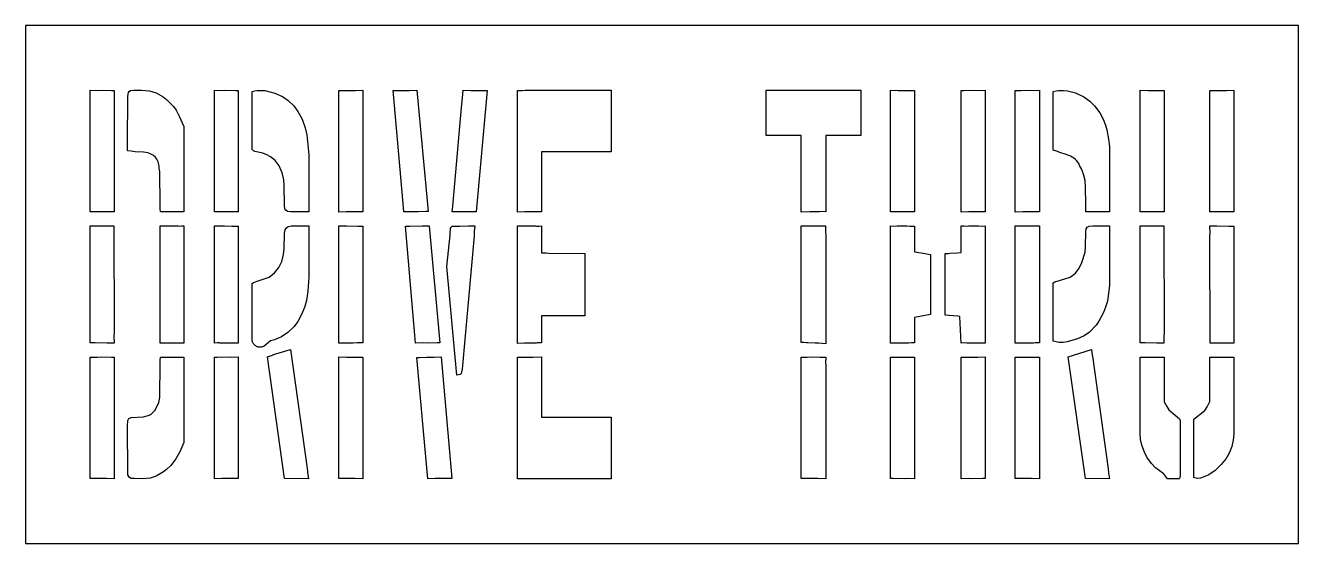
# Model space of a CAD drawing. Header units: inches. Extents: x 0 to 118, y 0 to 48.
import ezdxf

# ---------------------------------------------------------------- set-up
doc = ezdxf.new("R2010")
doc.units = ezdxf.units.IN
doc.header["$MEASUREMENT"] = 0
doc.layers.add('CUT', color=1, linetype='Continuous')

msp = doc.modelspace()

# ---------------------------------------------------------------- linework, layer by layer
at = {"layer": 'CUT'}
for points in [[(0, 0), (118, 0), (118, 48), (0, 48)], [(7.98, 41.99), (8.21, 41.99), (8.21, 30.72), (7.51, 30.73), (6.49, 30.72), (6.42, 30.74), (6.23, 30.74), (6, 30.73), (6, 42), (6.68, 41.99), (6.97, 42)], [(9.75, 41.96), (10.04, 42), (10.77, 42), (11.51, 41.95), (12.11, 41.75), (12.75, 41.39), (13.08, 41.13), (13.42, 40.8), (13.71, 40.49), (13.96, 40.15), (14.26, 39.59), (14.68, 38.64), (14.68, 30.72), (13.15, 30.72), (12.82, 30.72), (12.82, 30.72), (12.51, 30.72), (12.49, 31.04), (12.48, 31.36), (12.46, 34.47), (12.4, 34.74), (12.39, 34.96), (12.37, 35.1), (12.34, 35.23), (12.3, 35.36), (12.24, 35.49), (12.18, 35.6), (12.1, 35.71), (12.01, 35.82), (11.91, 35.91), (11.8, 35.99), (11.68, 36.06), (11.56, 36.12), (11.43, 36.17), (11.3, 36.2), (11.16, 36.22), (10.95, 36.26), (10.94, 36.26), (10.94, 36.26), (10.93, 36.26), (10.18, 36.3), (9.79, 36.34), (9.79, 36.34), (9.47, 36.37), (9.47, 36.69), (9.47, 37.08), (9.47, 37.09), (9.48, 41.44), (9.54, 41.8), (9.61, 41.89)], [(19.03, 30.73), (18.01, 30.72), (17.94, 30.74), (17.52, 30.73), (17.52, 42), (18.2, 41.99), (18.43, 42), (19.5, 41.98), (19.73, 41.99), (19.73, 30.72)], [(21.26, 36.32), (21.13, 36.4), (21, 36.5), (21, 41.87), (21.26, 41.95), (21.48, 41.99), (22.2, 41.96), (23.11, 41.74), (23.84, 41.42), (24.36, 41.06), (24.88, 40.54), (25.25, 40.03), (25.64, 39.33), (25.92, 38.53), (26.09, 37.87), (26.28, 36), (26.28, 30.72), (26.05, 30.72), (25.72, 30.73), (25.68, 30.72), (24.57, 30.72), (24.29, 30.77), (24.12, 30.88), (24.04, 31.02), (24, 31.31), (23.99, 33.21), (23.96, 33.69), (23.79, 34.35), (23.53, 34.98), (23.16, 35.49), (22.71, 35.84), (22.38, 36.01), (21.99, 36.16)], [(31.26, 30.73), (31.02, 30.73), (29.96, 30.72), (29.72, 30.72), (29.05, 30.71), (29.05, 41.98), (29.28, 41.98), (29.43, 41.97), (29.53, 41.99), (30.59, 41.99), (31.26, 42.01)], [(35.01, 31.51), (34.07, 41.97), (34.3, 41.97), (34.48, 41.97), (34.59, 41.99), (35.6, 41.99), (36.28, 42.01), (37.32, 30.75), (37.09, 30.76), (36.39, 30.72), (35.87, 30.73), (35.08, 30.72)], [(42.28, 41.99), (42.37, 41.98), (42.57, 41.98), (42.8, 41.98), (41.78, 30.73), (41.23, 30.73), (40.37, 30.72), (40.11, 30.73), (39.56, 30.72), (39.62, 31.26), (39.63, 31.61), (40.43, 40.41), (40.52, 41.31), (40.58, 42), (40.58, 42), (41.28, 41.99)], [(46.05, 41.98), (46.31, 42), (54.3, 42), (54.3, 36.28), (47.83, 36.28), (47.83, 30.73), (47.6, 30.73), (46.59, 30.72), (46.29, 30.72), (45.62, 30.71), (45.62, 41.99), (45.86, 41.99)], [(73.97, 30.75), (73.59, 30.72), (72.71, 30.72), (71.9, 30.71), (71.9, 37.79), (68.67, 37.79), (68.67, 42), (77.43, 42), (77.43, 37.79), (74.19, 37.79), (74.19, 30.74)], [(80.19, 30.73), (80.19, 42), (80.9, 41.99), (81.92, 41.99), (81.99, 41.98), (82.17, 41.98), (82.4, 41.98), (82.4, 30.72), (81.72, 30.72), (81.44, 30.72), (80.43, 30.73)], [(88.57, 30.74), (88.47, 30.72), (87.41, 30.73), (86.74, 30.71), (86.74, 41.99), (86.98, 41.98), (87.99, 42), (88.28, 41.99), (88.95, 42), (88.95, 30.74), (88.72, 30.74)], [(93.46, 41.99), (94, 42), (94, 30.74), (93.77, 30.74), (93.59, 30.74), (93.45, 30.72), (92.43, 30.73), (91.74, 30.71), (91.72, 41.98), (92.27, 41.98), (93.2, 42)], [(95.97, 36.21), (95.56, 36.34), (95.56, 36.34), (95.27, 36.45), (95.27, 36.77), (95.27, 41.87), (95.52, 41.95), (95.74, 41.99), (96.21, 41.99), (96.57, 41.95), (97.33, 41.75), (98.09, 41.39), (98.65, 41), (99.1, 40.55), (99.58, 39.92), (99.9, 39.32), (100.11, 38.77), (100.24, 38.32), (100.4, 37.46), (100.47, 36.8), (100.47, 30.72), (100.24, 30.72), (99.92, 30.73), (99.88, 30.72), (99.03, 30.72), (98.6, 30.72), (98.6, 30.72), (98.28, 30.72), (98.28, 31.04), (98.27, 31.47), (98.26, 33.01), (98.21, 33.63), (98.08, 34.23), (97.87, 34.73), (97.71, 35.04), (97.63, 35.2), (97.53, 35.34), (97.42, 35.48), (97.3, 35.6), (97.16, 35.71), (97.02, 35.81), (96.86, 35.89), (96.7, 35.95), (96.38, 36.07), (96.37, 36.07), (96.37, 36.07)], [(104.02, 41.99), (105.04, 41.99), (105.11, 41.98), (105.29, 41.98), (105.53, 41.98), (105.53, 30.72), (104.84, 30.72), (104.56, 30.72), (103.55, 30.73), (103.32, 30.73), (103.32, 42)], [(110.02, 41.98), (110.18, 41.98), (110.28, 41.99), (111.33, 41.99), (112, 42.01), (112, 30.73), (111.77, 30.73), (110.59, 30.72), (110.52, 30.72), (109.79, 30.72), (109.79, 41.98)], [(7.68, 29.43), (8.2, 29.43), (8.21, 19.56), (8.2, 19.2), (8.21, 18.55), (7.56, 18.57), (6.46, 18.58), (6.23, 18.59), (6, 18.59), (6, 29.44), (6.71, 29.43), (6.85, 29.44)], [(13.87, 18.56), (12.99, 18.57), (12.48, 18.57), (12.48, 19.08), (12.48, 19.18), (12.49, 29.43), (13.26, 29.43), (13.45, 29.44), (14.13, 29.44), (14.22, 29.42), (14.45, 29.43), (14.68, 29.43), (14.68, 18.56), (14.17, 18.57)], [(19.14, 29.42), (19.73, 29.41), (19.73, 19.55), (19.73, 19.28), (19.73, 18.57), (19.01, 18.57), (18.02, 18.57), (17.94, 18.58), (17.76, 18.58), (17.52, 18.57), (17.52, 29.45), (18.11, 29.43), (18.45, 29.44)], [(26.05, 22.52), (25.9, 21.96), (25.63, 21.27), (25.25, 20.57), (24.9, 20.11), (24.33, 19.56), (23.72, 19.15), (23.09, 18.88), (22.72, 18.79), (22.12, 18.3), (22.05, 18.26), (21.98, 18.23), (21.91, 18.21), (21.84, 18.2), (21.76, 18.19), (21.69, 18.2), (21.61, 18.2), (21.54, 18.22), (21.47, 18.24), (21.4, 18.27), (21.34, 18.31), (21.28, 18.35), (21.22, 18.4), (21.17, 18.46), (21.13, 18.52), (21.09, 18.58), (21.05, 18.65), (21.03, 18.72), (21.01, 18.79), (21, 18.86), (21, 18.94), (21, 19.71), (21, 24.1), (21.13, 24.2), (21.66, 24.37), (22.58, 24.69), (23.08, 25.07), (23.47, 25.57), (23.75, 26.13), (23.93, 26.78), (23.99, 27.29), (24.02, 28.77), (24.08, 29.06), (24.18, 29.26), (24.36, 29.38), (24.63, 29.44), (25.58, 29.44), (25.62, 29.43), (26.28, 29.44), (26.27, 28.84), (26.28, 28.75), (26.28, 24.67), (26.18, 23.39)], [(29.76, 29.43), (30.81, 29.42), (31.02, 29.42), (31.26, 29.42), (31.26, 18.58), (30.74, 18.59), (30.39, 18.56), (29.58, 18.57), (29.05, 18.55), (29.06, 19.08), (29.05, 19.19), (29.05, 28.46), (29.05, 28.74), (29.05, 29.44)], [(36.9, 18.58), (36.16, 18.57), (36.09, 19.31), (35.21, 29.42), (35.44, 29.42), (35.63, 29.42), (36.77, 29.43), (37.42, 29.45), (38.4, 18.6), (38.17, 18.6), (37.35, 18.56)], [(40.37, 15.75), (40.28, 15.65), (39.97, 15.6), (39.06, 25.67), (39.37, 28.58), (39.38, 28.8), (39.4, 29.14), (39.4, 29.17), (39.41, 29.2), (39.41, 29.23), (39.43, 29.26), (39.44, 29.28), (39.46, 29.31), (39.48, 29.33), (39.5, 29.35), (39.52, 29.37), (39.55, 29.39), (39.58, 29.4), (39.61, 29.41), (39.64, 29.42), (39.67, 29.42), (39.7, 29.42), (40.04, 29.42), (40.25, 29.42), (41.06, 29.43), (41.66, 29.44), (41.6, 28.9), (41.58, 28.51), (40.47, 16.15)], [(47.83, 18.59), (47.6, 18.59), (47.43, 18.59), (47.33, 18.57), (46.25, 18.56), (45.62, 18.53), (45.62, 29.45), (45.85, 29.43), (46.33, 29.44), (47.28, 29.44), (47.38, 29.42), (47.6, 29.42), (47.83, 29.43), (47.83, 26.92), (48.06, 26.93), (48.25, 26.92), (48.5, 26.9), (51.86, 26.88), (51.86, 21.1), (47.83, 21.1)], [(71.9, 18.62), (71.9, 29.44), (72.42, 29.43), (72.75, 29.44), (73.66, 29.43), (74.17, 29.44), (74.17, 29.43), (74.16, 28.94), (74.19, 28.51), (74.19, 19.7), (74.18, 19.19), (74.19, 18.51), (73.52, 18.56), (73.21, 18.56), (72.53, 18.58), (72.39, 18.61), (72.14, 18.62)], [(82.17, 29.42), (82.4, 29.42), (82.4, 27.03), (82.61, 26.99), (83.2, 26.9), (83.55, 26.83), (83.9, 26.77), (83.9, 21.23), (82.4, 20.95), (82.4, 18.58), (82.13, 18.59), (81.84, 18.56), (80.92, 18.57), (80.19, 18.55), (80.19, 29.44), (80.43, 29.42), (80.81, 29.44), (81.7, 29.44), (81.99, 29.4)], [(86.43, 21.06), (85.63, 21.12), (85.58, 21.13), (85.24, 21.17), (85.24, 26.86), (85.54, 26.87), (85.67, 26.89), (86.39, 26.94), (86.74, 26.97), (86.74, 29.43), (86.98, 29.43), (87.11, 29.42), (87.4, 29.44), (88.35, 29.44), (88.71, 29.42), (88.95, 29.43), (88.95, 18.57), (88.43, 18.57), (87.26, 18.56), (87.04, 18.58), (86.74, 18.57), (86.6, 21.03)], [(93.77, 18.59), (93.58, 18.59), (93.42, 18.57), (92.4, 18.57), (91.72, 18.55), (91.73, 19.23), (91.72, 19.65), (91.73, 28.61), (91.75, 28.85), (91.73, 29.19), (91.73, 29.43), (92.33, 29.43), (93.25, 29.44), (93.42, 29.43), (94, 29.44), (94, 18.59)], [(95.27, 18.75), (95.27, 24.16), (95.41, 24.26), (95.95, 24.41), (96.82, 24.69), (97.33, 25.06), (97.68, 25.51), (97.92, 26.03), (98.21, 26.99), (98.26, 27.46), (98.28, 28.94), (98.32, 29.17), (98.41, 29.31), (98.59, 29.4), (98.93, 29.44), (99.94, 29.43), (100.47, 29.44), (100.47, 23.9), (100.28, 22.45), (100.12, 21.89), (99.93, 21.4), (99.5, 20.61), (99.23, 20.23), (98.61, 19.59), (98.14, 19.25), (97.52, 18.97), (96.56, 18.68), (96.19, 18.64), (95.78, 18.64), (95.55, 18.68)], [(103.84, 29.43), (104.17, 29.44), (104.99, 29.43), (105.52, 29.43), (105.53, 19.56), (105.52, 19.21), (105.52, 18.55), (104.87, 18.57), (103.77, 18.58), (103.55, 18.59), (103.32, 18.59), (103.32, 29.44)], [(111.29, 18.57), (111.15, 18.56), (110.32, 18.57), (109.8, 18.57), (109.79, 28.45), (109.8, 28.8), (109.79, 29.45), (110.44, 29.43), (111.54, 29.42), (111.77, 29.42), (112, 29.42), (112, 18.57)], [(26.15, 6.58), (26.24, 6), (24, 6.03), (22.42, 17.31), (22.98, 17.49), (23, 17.5), (24.04, 17.82), (24.56, 17.99), (26.13, 6.73)], [(100.35, 6.92), (100.39, 6.55), (100.48, 6), (98.25, 6.03), (96.66, 17.3), (98.81, 17.99), (98.88, 17.45), (98.9, 17.36)], [(8.21, 6), (7.51, 6.01), (6.48, 6.01), (6.41, 6.02), (6.23, 6.02), (6, 6.02), (6, 17.28), (6.68, 17.28), (7.02, 17.29), (7.98, 17.27), (8.21, 17.27)], [(10.09, 6.01), (9.8, 6.04), (9.65, 6.11), (9.57, 6.2), (9.5, 6.36), (9.48, 6.56), (9.47, 10.9), (9.5, 11.4), (9.59, 11.58), (9.8, 11.69), (10.93, 11.74), (11.38, 11.86), (11.61, 11.97), (11.82, 12.13), (11.99, 12.32), (12.13, 12.54), (12.36, 13.07), (12.45, 13.53), (12.48, 16.71), (12.49, 16.82), (12.5, 16.96), (12.53, 17.28), (12.85, 17.28), (12.85, 17.28), (13, 17.28), (14.14, 17.28), (14.68, 17.28), (14.68, 9.36), (14.3, 8.51), (13.95, 7.86), (13.46, 7.24), (13.08, 6.87), (12.79, 6.64), (12.11, 6.24), (11.56, 6.06), (10.88, 6)], [(19.25, 6.01), (18.19, 6.01), (17.52, 5.99), (17.52, 17.27), (17.76, 17.27), (18.82, 17.29), (19.06, 17.28), (19.73, 17.29), (19.73, 6.03), (19.5, 6.03), (19.35, 6.03)], [(29.05, 17.29), (29.77, 17.28), (29.85, 17.28), (31.02, 17.27), (31.26, 17.27), (31.26, 6), (30.55, 6.01), (29.53, 6.01), (29.46, 6.02), (29.05, 6.02)], [(37.98, 6.01), (37.31, 5.99), (36.29, 17.25), (36.52, 17.25), (37.18, 17.28), (37.88, 17.27), (38.53, 17.29), (39.52, 6.03), (39.29, 6.03), (39.1, 6.03), (38.96, 6.01)], [(47.05, 17.28), (47.83, 17.29), (47.83, 11.72), (54.3, 11.72), (54.3, 6), (45.62, 6), (45.62, 17.26), (45.86, 17.26), (46.03, 17.26), (46.11, 17.28)], [(73.45, 6.01), (72.42, 6.01), (72.33, 6.03), (72.14, 6.03), (71.9, 6.03), (71.9, 17.28), (72.44, 17.27), (72.84, 17.29), (73.64, 17.27), (74.18, 17.27), (74.17, 16.74), (74.19, 16.52), (74.19, 6.97), (74.19, 6.74), (74.19, 6)], [(81.99, 17.26), (82.4, 17.27), (82.4, 6), (81.72, 6.01), (81.44, 6), (80.43, 6.02), (80.19, 6.01), (80.19, 17.28), (80.9, 17.27), (81.92, 17.28)], [(87.41, 6.01), (86.74, 6), (86.74, 17.26), (86.98, 17.26), (87.13, 17.26), (87.24, 17.28), (88.28, 17.27), (88.95, 17.29), (88.95, 6.02), (88.72, 6.02), (87.65, 6)], [(92.6, 17.28), (93.45, 17.27), (94, 17.27), (93.99, 16.72), (94, 16.61), (94, 6.96), (94, 6.74), (94, 6), (93.26, 6.01), (92.18, 6.02), (91.95, 6.03), (91.72, 6.03), (91.72, 17.28), (92.26, 17.27)], [(107.01, 6.17), (107, 6.1), (106.97, 6.04), (106.95, 5.99), (105.85, 5.99), (105.49, 6.49), (105.42, 6.53), (104.73, 7.02), (104.38, 7.41), (103.94, 8.01), (103.71, 8.48), (103.47, 9.12), (103.36, 9.63), (103.32, 10.19), (103.32, 16.62), (103.32, 16.71), (103.32, 17.28), (103.92, 17.28), (103.98, 17.28), (104.96, 17.27), (105.53, 17.28), (105.53, 13.13), (105.78, 12.69), (105.97, 12.38), (106.56, 11.89), (106.96, 11.54), (107.03, 11.36), (107.03, 7.05), (107.03, 6.3), (107.02, 6.23)], [(112, 17.28), (111.99, 16.72), (112, 16.57), (112, 10.15), (111.95, 9.58), (111.82, 8.98), (111.61, 8.44), (111.3, 7.89), (110.82, 7.32), (110.26, 6.76), (109.69, 6.38), (109.17, 6.14), (108.92, 6.07), (108.68, 6.04), (108.51, 6.07), (108.29, 6.13), (108.29, 11.51), (109.31, 12.32), (109.52, 12.68), (109.79, 13.17), (109.79, 17.28), (110.36, 17.27), (111.28, 17.28), (111.36, 17.28)]]:
    msp.add_lwpolyline(points, close=True, dxfattribs=at)

doc.saveas('drawing.dxf')
